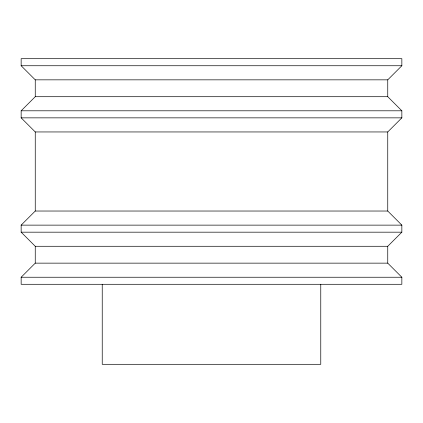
<?xml version="1.0" encoding="UTF-8"?>
<svg xmlns="http://www.w3.org/2000/svg" width="423" height="423" viewBox="0 0 423 423"><rect width="100%" height="100%" fill="white"/><g stroke="black" fill="none" stroke-linecap="round" stroke-linejoin="round"><path stroke-width="0.63" d="M21.15 110.8L35.252 96.703L387.748 96.703L401.85 110.8L401.85 117.853L387.748 131.95L35.252 131.95L21.15 117.853L21.15 110.8L401.85 110.8M21.15 225.131L35.252 211.029L387.748 211.029L401.85 225.131L401.85 232.179L387.748 246.281L35.252 246.281L21.15 232.179L21.15 225.131L401.85 225.131M21.15 277.239L35.252 263.143L387.748 263.143L401.85 277.239L401.85 284.293L21.15 284.293L21.15 277.239L401.85 277.239M387.748 79.841L401.85 65.739L401.85 58.691L21.15 58.691L21.15 65.739L35.252 79.841L387.748 79.841L387.748 96.703M21.15 65.739L401.85 65.739M21.15 117.853L401.85 117.853M21.15 232.179L401.85 232.179M387.748 131.95L387.748 211.029M387.748 246.281L387.748 263.143M320.766 284.293L320.766 364.309L102.234 364.309L102.234 284.293M35.252 79.841L35.252 96.703M35.252 131.95L35.252 211.029M35.252 246.281L35.252 263.143"/></g></svg>
